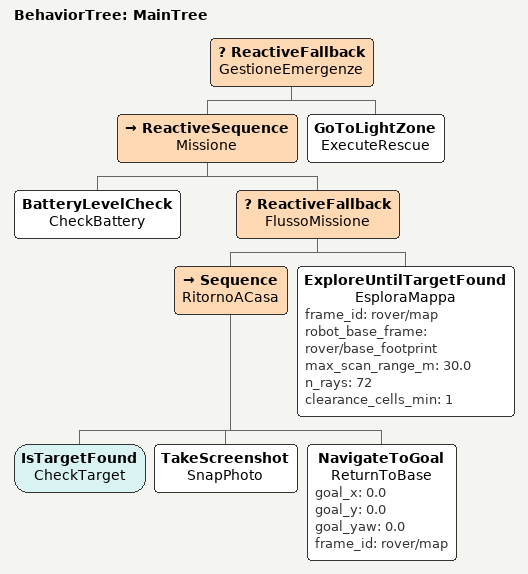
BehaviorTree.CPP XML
<root main_tree_to_execute="MainTree">
  <BehaviorTree ID="MainTree">

    <ReactiveFallback name="GestioneEmergenze">

      <ReactiveSequence name="Missione">
        <BatteryLevelCheck name="CheckBattery"/>

        <ReactiveFallback name="FlussoMissione">
          <Sequence name="RitornoACasa">
            <IsTargetFound name="CheckTarget"/>
            <TakeScreenshot name="SnapPhoto"/>
            <NavigateToGoal name="ReturnToBase" goal_x="0.0" goal_y="0.0" goal_yaw="0.0" frame_id="rover/map"/>
          </Sequence>
          <ExploreUntilTargetFound name="EsploraMappa" frame_id="rover/map" robot_base_frame="rover/base_footprint" max_scan_range_m="30.0" n_rays="72" clearance_cells_min="1"/>
        </ReactiveFallback>
      </ReactiveSequence>

      <GoToLightZone name="ExecuteRescue"/>

    </ReactiveFallback>

  </BehaviorTree>

</root>
